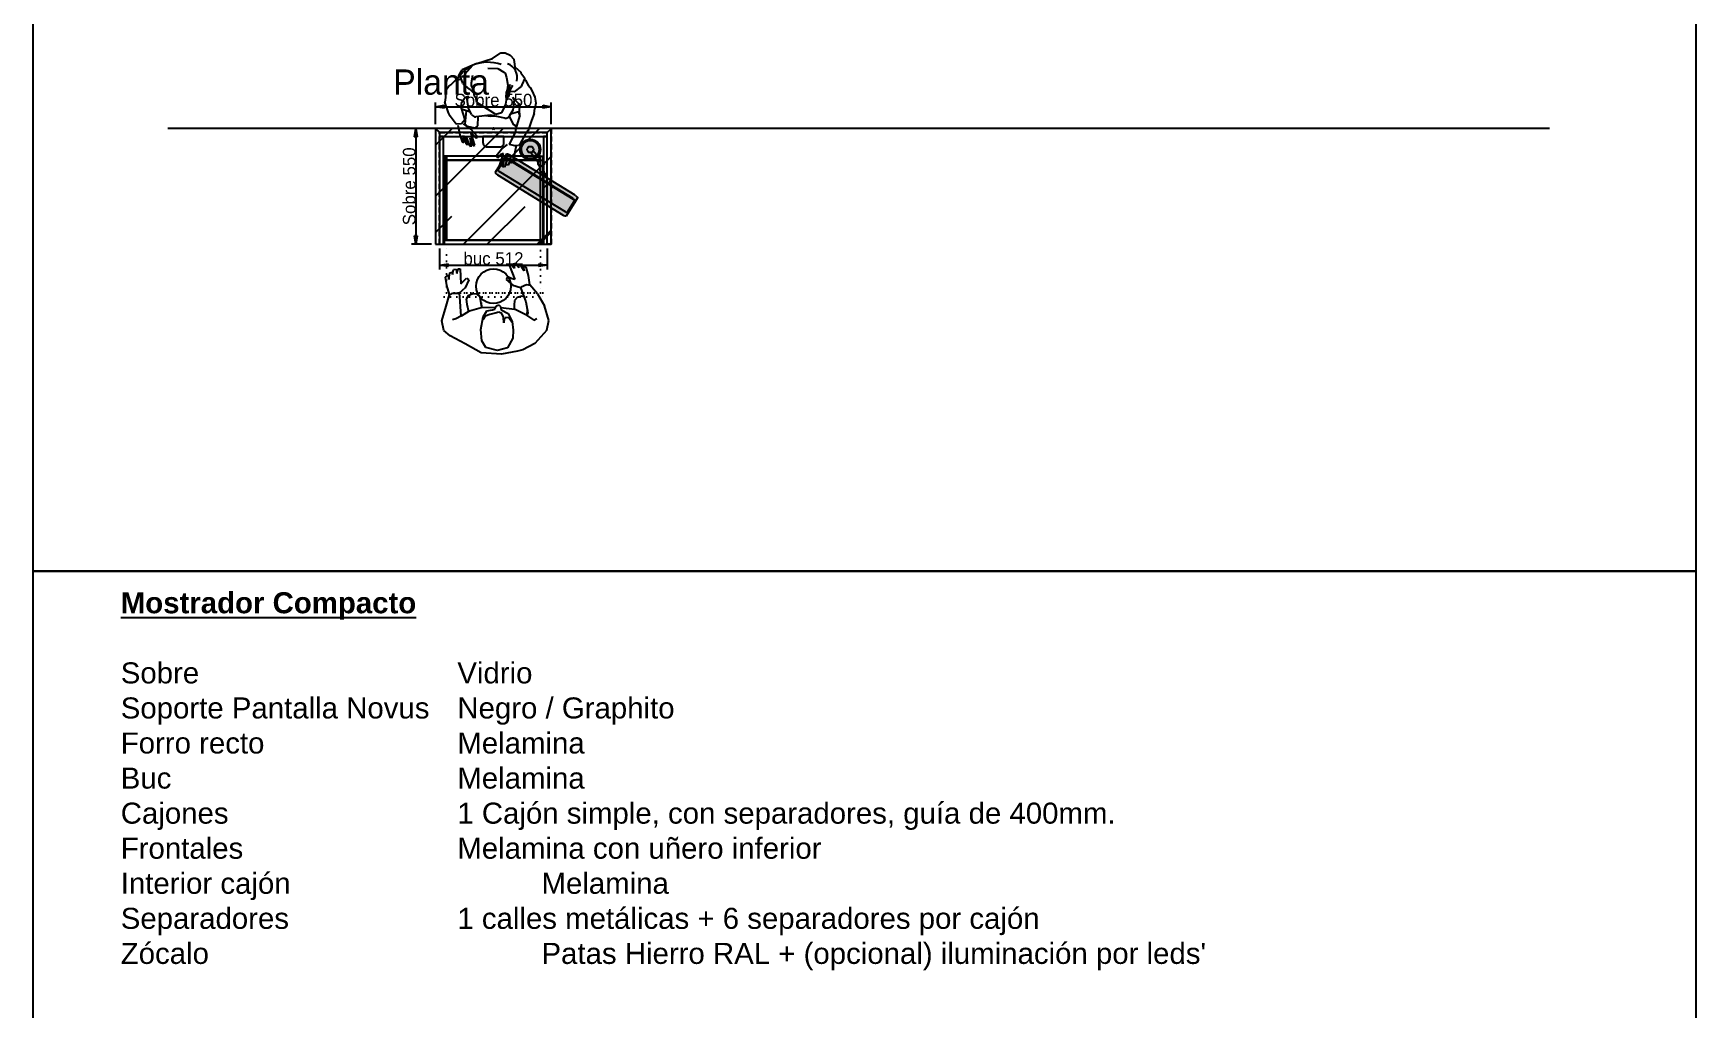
# Model space of a CAD drawing. Header units: millimetres. Extents: x -61063 to 17762, y -100319 to 2880.
# Drawn here: x -2420 to 5482, y -6372 to -1734 of the extents above; entities that cross this region are included whole.
import ezdxf

# ---------------------------------------------------------------- set-up
doc = ezdxf.new("R2010")
doc.units = ezdxf.units.MM
doc.header["$PDMODE"] = 35
doc.header["$PDSIZE"] = 5
doc.linetypes.add('Discontinua JB', pattern=[0.75, 0.5, -0.25])
doc.linetypes.add('Puntets JB', pattern=[3, 0, -3])
doc.layers.add('1001 concep color Blau Fosc', color=7, linetype='Continuous', true_color=0x003e84)
for name, color, linetype in [('Arturo', 8, 'Continuous'), ('Clotilde', 8, 'Continuous'), ('Cotas bloques dinámicos PM espacio', 10, 'Continuous'), ('Linea Capa Color 0000 JB', 7, 'Continuous'), ('Linea Capa Color 0008 Gris JB', 8, 'Continuous'), ('Linea Capa Color 0012 Vermell JB', 12, 'Continuous'), ('Linea Capa Color 0140 Blau Vidre JB', 140, 'Continuous'), ('Linea Capa Color 0202 Lila Parets JB', 202, 'Continuous')]:
    doc.layers.add(name, color=color, linetype=linetype)
doc.styles.add('Helvetica Light', font='HelveticaNeueLTCom-Th.ttf')
doc.styles.add('Jordi Ava', font='Avant Garde MEdium BT.ttf')
doc.dimstyles.new('Jordi Ava 2015', dxfattribs={"dimtxt": 60, "dimasz": 40, "dimexe": 20, "dimexo": 20, "dimgap": 0.09, "dimtad": 1, "dimdec": 0, "dimzin": 0, "dimdsep": 46, "dimtxsty": 'Jordi Ava', "dimblk": 'CLOSED', "dimcen": 1.5, "dimclrd": 7, "dimclre": 7, "dimclrt": 256, "dimadec": 0, "dimazin": 0, "dimtfac": 0.05, "dimtdec": 0, "dimtofl": 0, "dimtmove": 0, "dimatfit": 3, "dimldrblk": 'CLOSED', "dimfxl": 90, "dimtolj": 1, "dimtzin": 0, "dimlwd": -1, "dimlwe": -1, "dimarcsym": 0})
doc.dimstyles.new('Jordi Ava Parets 2015', dxfattribs={"dimtxt": 60, "dimasz": 40, "dimexe": 20, "dimexo": 20, "dimgap": 0.09, "dimtad": 1, "dimdec": 0, "dimzin": 0, "dimdsep": 46, "dimtxsty": 'Jordi Ava', "dimblk": 'CLOSED', "dimcen": 1.5, "dimclrd": 7, "dimclre": 7, "dimclrt": 256, "dimadec": 0, "dimazin": 0, "dimtfac": 0.05, "dimtdec": 0, "dimtofl": 0, "dimtmove": 0, "dimatfit": 3, "dimldrblk": 'CLOSED', "dimfxl": 90, "dimtolj": 1, "dimtzin": 0, "dimlwd": -1, "dimlwe": -1, "dimarcsym": 0})

# ---------------------------------------------------------------- blocks, each defined once
blk = doc.blocks.new('_Closed')
at = {"color": 0, "linetype": 'ByBlock', "lineweight": -2}
for p, q in [((-1, 0.17), (0, 0)), ((-1, 0.17), (-1, -0.17)), ((0, 0), (-1, -0.17)), ((0, 0), (-1, 0))]:
    blk.add_line(p, q, dxfattribs=at)
blk = doc.blocks.new('*D1688')
at = {"layer": 'Defpoints', "color": 0, "ltscale": 10, "transparency": 16777216}
for p in [(82879.8, 104665.6), (82879.8, 104665.6), (82879.8, 101665.6)]:
    blk.add_point(p, dxfattribs=at)
at = {"layer": 'Linea Capa Color 0202 Lila Parets JB', "color": 7, "ltscale": 10, "transparency": 16777216}
blk.add_line((82879.8, 101705.6), (82879.8, 104625.6), dxfattribs=at)
at = {"layer": 'Linea Capa Color 0202 Lila Parets JB', "color": 7, "ltscale": 10, "transparency": 16777216, "xscale": 40, "yscale": 40, "zscale": 40}
for p, rotation in [((82879.8, 104665.6), 90), ((82879.8, 101665.6), 270)]:
    blk.add_blockref('_Closed', p, dxfattribs=dict(at, rotation=rotation))
at = {"layer": 'Linea Capa Color 0202 Lila Parets JB', "ltscale": 10, "transparency": 16777216, "insert": (82848.5, 103165.6), "char_height": 60, "attachment_point": 5, "rotation": 90, "style": 'Jordi Ava'}
blk.add_mtext('\\A1;3000', dxfattribs=at)
blk = doc.blocks.new('PM202307281029')
at = {"layer": 'Linea Capa Color 0008 Gris JB'}
h = blk.add_hatch(color=256, dxfattribs=at)
h.set_gradient(color1=(0, 127, 255), one_color=1, tint=1, name='INVCYLINDER')
h.paths.add_polyline_path([(349.2, 1345.3), (355.5, 1372.2), (371.4, 1391.2), (363.5, 1410.2), (385.6, 1438.7), (401.5, 1438.7), (413.7, 1421.3), (403.9, 1407), (403.9, 1391.2), (412.6, 1367.4), (418.1, 1360.8), (418.1, 1332.6), (394.4, 1190.3)])
at = {"layer": 'Linea Capa Color 0008 Gris JB', "linetype": 'Continuous'}
for p, q in [((309.6, 1484.7), (311.2, 1487.8)), ((315.9, 1459.3), (309.6, 1484.7)), ((385.6, 1438.7), (363.5, 1410.2)), ((401.5, 1438.7), (385.6, 1438.7)), ((418.1, 1415), (401.5, 1438.7)), ((355.5, 1372.2), (349.2, 1345.3)), ((371.4, 1391.2), (355.5, 1372.2)), ((363.5, 1410.2), (371.4, 1391.2)), ((418.1, 1397.5), (418.1, 1415)), ((426.8, 1384.9), (418.1, 1397.5))]:
    blk.add_line(p, q, dxfattribs=at)
for points in [[(332.6, 1510), (332.6, 1529), (316.7, 1540.1), (317.1, 1581.3), (317.1, 1627.2), (312.8, 1639.9), (328.6, 1666.8), (350.8, 1692.2)], [(445.8, 1652.6), (437.9, 1651), (436.3, 1657.3), (463.3, 1645.4), (496.5, 1645.4), (517.1, 1636.7), (531.4, 1658.9), (513.9, 1693.7), (493.4, 1708), (403.1, 1728.6), (363.5, 1704.8)], [(369.8, 1559.1), (357.1, 1559.1), (346, 1603.5), (352.4, 1619.3), (357.1, 1617.7)], [(369.8, 1603.5), (369.8, 1609.8)], [(441.1, 1649.4), (436.3, 1641.5), (427.6, 1632), (427.6, 1616.1), (409.4, 1574.9), (403.1, 1559.9), (382.5, 1559.9), (382.5, 1570.2)], [(455.3, 1597.1), (483.8, 1597.1), (485.4, 1606.6)], [(493.1, 1605.4), (487.6, 1606.5), (460.1, 1608.2)], [(479.1, 1595.5), (471.2, 1589.2), (461.7, 1597.1)], [(485.8, 1546.2), (487.4, 1537.5), (510.9, 1537.5), (510.8, 1560.7), (509.2, 1581.9)], [(512.4, 1590.8), (510.8, 1582.9), (506, 1587.6), (515.5, 1590.8)], [(519.5, 1600.3), (519.5, 1624)], [(407.8, 1497.3), (395.1, 1511.6), (377.7, 1546.4)], [(439.5, 1456.1), (444.2, 1470.4), (480.7, 1470.4), (491.8, 1492.6), (493.6, 1505.7)], [(503.3, 1535.1), (499.2, 1517.9), (473.1, 1523.2), (467.1, 1527.1)], [(490.2, 1510), (480.7, 1511.6)], [(434.7, 1460.9), (384.1, 1451.4), (349.2, 1481.5), (330.2, 1498.9), (293.8, 1478.3)], [(423.7, 1486.2), (417.3, 1489.4)], [(439.3, 1451), (439.5, 1453), (436.3, 1464.1), (442.1, 1464.1)], [(445.8, 1470.4), (444.2, 1456.1), (441.1, 1457.7)], [(365, 1407), (350.8, 1389.6)], [(413.7, 1421.3), (403.9, 1407), (403.9, 1391.2), (412.6, 1367.4), (420.5, 1357.9), (422.1, 1357.9)], [(418.1, 1332.6), (418.1, 1360.8)], [(426.8, 1384.9), (433.2, 1402.3)]]:
    blk.add_lwpolyline(points, dxfattribs=at)
at = {"layer": 'Linea Capa Color 0008 Gris JB'}
for points in [[(92.6, 775), (94.3, 789), (105.3, 840), (117.9, 893.8), (108.4, 980.9), (87.8, 1053.8), (108.4, 1212.2), (108.4, 1239.1), (94.2, 1286.7), (102.1, 1312), (119.5, 1400.7), (133.8, 1421.3), (195.6, 1440.3), (277.9, 1460.9), (293.8, 1478.3), (311.4, 1488.3), (309.6, 1484.7), (315.9, 1459.3), (394.4, 1190.3), (426.8, 1384.9), (433.2, 1402.3), (439.3, 1451), (449, 1453), (488.6, 1426), (525, 1413.4), (583.6, 1370.6), (591.6, 1204.3), (559.9, 1123.5), (520.3, 1044.3), (506, 995.2), (513.9, 973), (544.8, 794), (544.8, 742.1), (499.7, 713.2), (480.7, 661), (464.8, 596), (428.4, 459.8), (404.6, 350.5), (412.6, 334.7), (425.2, 265), (439.5, 261.8), (452.2, 250.7), (505.2, 174.7), (505.2, 147.8), (496.5, 127.2), (488.6, 128.7), (479.9, 116.1), (479.9, 89.1), (491.8, 49.5), (480.7, 11.5), (453.8, 0), (428.4, 0), (407.7, 0), (399.1, 6.8), (399.9, 44.8), (404.6, 86), (401.5, 97.1), (388.8, 106.6), (349.2, 173.1), (342.9, 171.5), (319.1, 93.1), (300.1, 93.1), (290.6, 84.4), (301.7, 73.3), (312.8, 40), (325.4, 20), (321.5, 0), (293.8, 0), (249.4, 0), (228.8, 6.8), (205.1, 44.8), (194, 54.3), (190.8, 79.6), (211.4, 176.3), (244.7, 228.5), (263.7, 342.6), (244.7, 375.8), (232.8, 390.1), (232.8, 407.5), (211.4, 421.8), (201.9, 431.3), (203.5, 475.6), (201.1, 494.6), (201.1, 543.8), (179.7, 634), (173.4, 727.5), (113.2, 751.3)], [(479.1, 1276.4), (494.9, 1276.4), (523.4, 1275.6), (528.2, 1285.1), (513.2, 1290.1), (513.2, 1305.7), (482.3, 1285.1)]]:
    blk.add_lwpolyline(points, close=True, dxfattribs=at)
at = {"layer": 'Linea Capa Color 0202 Lila Parets JB', "ltscale": 10}
blk.add_line((0, 0), (700, 0), dxfattribs=at)
for p in [(0, 0), (700, 0)]:
    blk.add_point(p, dxfattribs=at)
blk = doc.blocks.new('*D3533')
at = {"layer": 'Cotas bloques dinámicos PM espacio', "color": 7, "ltscale": 10, "transparency": 16777216}
for p, q in [((19, -20), (19, -120)), ((531, -20), (531, -120)), ((59, -100), (491, -100))]:
    blk.add_line(p, q, dxfattribs=at)
at = {"layer": 'Defpoints', "color": 0, "ltscale": 10, "transparency": 16777216}
for p in [(19, 0), (531, 0), (531, -100)]:
    blk.add_point(p, dxfattribs=at)
at = {"layer": 'Cotas bloques dinámicos PM espacio', "color": 7, "ltscale": 10, "transparency": 16777216, "xscale": 40, "yscale": 40, "zscale": 40, "rotation": 180}
blk.add_blockref('_Closed', (19, -100), dxfattribs=at)
at = {"layer": 'Cotas bloques dinámicos PM espacio', "color": 7, "ltscale": 10, "transparency": 16777216, "xscale": 40, "yscale": 40, "zscale": 40}
blk.add_blockref('_Closed', (531, -100), dxfattribs=at)
at = {"layer": 'Cotas bloques dinámicos PM espacio', "ltscale": 10, "transparency": 16777216, "insert": (275, -68.8), "char_height": 60, "attachment_point": 5, "style": 'Jordi Ava'}
blk.add_mtext('\\A1;buc 512', dxfattribs=at)
blk = doc.blocks.new('PM202307281031')
at = {"layer": 'Arturo'}
for p, q in [((80.2, 161, 0), (67.6, 157.8, 0)), ((94.1, 141.6, 0), (80.2, 161, 0)), ((-253.9, 97, 0), (-242.3, 105.8, 0)), ((-248.5, 57.1, 0), (-253.9, 97, 0)), ((-242.3, 105.8, 0), (-238.8, 85, 0)), ((-238.8, 85, 0), (-233.7, 117.9, 0)), ((-233.7, 117.9, 0), (-222.5, 120.4, 0)), ((-222.5, 120.4, 0), (-221.6, 109.3, 0)), ((-221.6, 109.3, 0), (-217, 132.7, 0)), ((-217, 132.7, 0), (-204.2, 135.1, 0)), ((-204.2, 135.1, 0), (-200.7, 114.4, 0)), ((-200.7, 114.4, 0), (-194.6, 136.1, 0)), ((-194.6, 136.1, 0), (-185.2, 135.6, 0)), ((-185.2, 135.6, 0), (-181.5, 65.7, 0)), ((-171.5, 74.6, 0), (-154.6, 92.5, 0)), ((-144.1, 84, 0), (-160.6, 45.4, 0)), ((-154.6, 92.5, 0), (-144.1, 84, 0)), ((40.2, 98.5, 0), (34.2, 86.3, 0)), ((34.2, 86.3, 0), (65.3, 58.2, 0)), ((63.1, 89.2, 0), (40.2, 98.5, 0)), ((58.5, 154.8, 0), (50.1, 150.3, 0)), ((50.1, 150.3, 0), (75.9, 85.3, 0)), ((73.1, 137.5, 0), (58.5, 154.8, 0)), ((75.9, 85.3, 0), (63.1, 89.2, 0)), ((67.6, 157.8, 0), (73.1, 137.5, 0)), ((101.6, 154.5, 0), (90.3, 152.1, 0)), ((90.3, 152.1, 0), (94.1, 141.6, 0)), ((120, 126.7, 0), (101.6, 154.5, 0)), ((128.7, 143.9, 0), (114.5, 147.1, 0)), ((114.5, 147.1, 0), (120, 126.7, 0)), ((140.3, 105.3, 0), (128.7, 143.9, 0)), ((146.5, 60.3, 0), (140.3, 105.3, 0)), ((-251.3, -40.8, 0), (-235.3, 13.6, 0)), ((-235.3, 13.6, 0), (-248.5, 57.1, 0)), ((-237.2, 9, 0), (-220.6, 20.6, 0)), ((-220.6, 20.6, 0), (-193.8, 20.6, 0)), ((-160.6, 45.4, 0), (-189.1, 20.3, 0)), ((-189.1, 20.3, 0), (-188.5, 2.9, 0)), ((-188.5, 2.9, 0), (-180.8, -88.4, 0)), ((-181.5, 65.7, 0), (-171.5, 74.6, 0)), ((-146.4, 7.8, 0), (-155.8, -8.2, 0)), ((-125, 18.2, 0), (-146.4, 7.8, 0)), ((-105.7, 15.7, 0), (-125, 18.2, 0)), ((-88.9, 1.8, 0), (-105.7, 15.7, 0)), ((-82.2, -47.8, 0), (-88.9, 1.8, 0)), ((65.3, 58.2, 0), (101.6, 47.1, 0)), ((86.3, 0.3, 0), (74.1, -13.6, 0)), ((109.4, 6.5, 0), (86.3, 0.3, 0)), ((101.6, 47.1, 0), (108.4, 31, 0)), ((130.2, 60.6, 0), (105.8, 49.3, 0)), ((108.4, 31, 0), (126.8, -20, 0)), ((108.4, 31, 0), (126.8, -20, 0)), ((118.3, 3.5, 0), (109.4, 6.5, 0)), ((150.1, 56.9, 0), (130.2, 60.6, 0)), ((183.6, 17.5, 0), (146.5, 60.3, 0)), ((183.6, 17.5, 0), (216.3, -39.4, 0)), ((-271.4, -110.8, 0), (-251.3, -40.8, 0)), ((-178.2, -87, 0), (-139.8, -62.5, 0)), ((-155.8, -8.2, 0), (-152.9, -31.1, 0)), ((-152.9, -31.1, 0), (-145.1, -65.9, 0)), ((-139.8, -62.5, 0), (-84.1, -47.8, 0)), ((-85.4, -24.2, 0), (-83.3, -47.8, 0)), ((-84.1, -47.8, 0), (-19.9, -46.2, 0)), ((-75.8, -92.6, 0), (-57.7, -63.2, 0)), ((-57.7, -63.2, 0), (-30.5, -58.5, 0)), ((-17.8, -74, 0), (-43.4, -80.4, 0)), ((-30.5, -58.5, 0), (-20.4, -55.5, 0)), ((-20.4, -55.5, 0), (-12, -40.1, 0)), ((-0.1, -70.4, 0), (-17.8, -74, 0)), ((-12, -40.1, 0), (-1.1, -34.9, 0)), ((-1.1, -34.9, 0), (6.8, -43.3, 0)), ((13.7, -76, 0), (-0.1, -70.4, 0)), ((6.8, -43.3, 0), (10.5, -58.4, 0)), ((9, -46.7, 0), (73.1, -56, 0)), ((10.5, -58.4, 0), (44.3, -75.2, 0)), ((20.6, -93.8, 0), (13.7, -76, 0)), ((44.3, -75.2, 0), (62, -113.7, 0)), ((72.6, -36.7, 0), (72.4, -55.9, 0)), ((74.1, -13.6, 0), (72.6, -36.7, 0)), ((130.7, -84.3, 0), (73.1, -56, 0)), ((126.8, -20, 0), (137.8, -73.4, 0)), ((134.8, -58.5, 0), (130.9, -84.4, 0)), ((137.8, -73.4, 0), (132.2, -85, 0)), ((236.8, -109.3, 0), (216.3, -39.4, 0)), ((-261.6, -157.2, 0), (-271.4, -110.8, 0)), ((-232.4, -182.8, 0), (-261.6, -157.2, 0)), ((-205.4, -101.9, 0), (-221.2, -106.5, 0)), ((-178.2, -87, 0), (-205.4, -101.9, 0)), ((-85.8, -152.2, 0), (-75.8, -92.6, 0)), ((-81.7, -206.7, 0), (-85.8, -152.2, 0)), ((-66.1, -88.5, 0), (-76.6, -105.3, 0)), ((-43.4, -80.4, 0), (-66.1, -88.5, 0)), ((22.2, -120.2, 0), (20.6, -93.8, 0)), ((24.8, -102, 0), (22.2, -120.2, 0)), ((33.2, -94.6, 0), (24.8, -102, 0)), ((47.2, -97, 0), (33.2, -94.6, 0)), ((60.3, -117.6, 0), (47.2, -97, 0)), ((62, -113.7, 0), (67.4, -155.2, 0)), ((67.4, -155.2, 0), (65.1, -193, 0)), ((130.7, -84.3, 0), (165.5, -107.5, 0)), ((165.5, -107.5, 0), (179, -100.4, 0)), ((227.3, -155.8, 0), (169.5, -218.7, 0)), ((227.3, -155.8, 0), (236.8, -109.3, 0)), ((-160.7, -220.3, 0), (-232.4, -182.8, 0)), ((-85.5, -263.5, 0), (-160.7, -220.3, 0)), ((-63, -237.9, 0), (-81.7, -206.7, 0)), ((65.1, -193, 0), (41.1, -238.5, 0)), ((169.5, -218.7, 0), (112.6, -248.9, 0)), ((11.1, -270.1, 0), (-85.5, -263.5, 0)), ((-6.6, -252.6, 0), (-63, -237.9, 0)), ((41.1, -238.5, 0), (-6.6, -252.6, 0)), ((88.5, -254.5, 0), (11.1, -270.1, 0)), ((112.6, -248.9, 0), (88.5, -254.5, 0))]:
    blk.add_line(p, q, dxfattribs=at)
blk = doc.blocks.new('PM202307281034')
at = {"layer": 'Clotilde'}
for p, q in [((-105, 147.6, 0), (-94.8, 179.5, 0)), ((-94.8, 179.5, 0), (-86.7, 183, 0)), ((-89, 162, 0), (-75.1, 192.3, 0)), ((-86.7, 183, 0), (-89, 162, 0)), ((-75.1, 192.3, 0), (-67, 191.3, 0)), ((-69.2, 168.5, 0), (-58.4, 201.7, 0)), ((-67, 191.3, 0), (-69.2, 168.5, 0)), ((-58.4, 201.7, 0), (-49.6, 200.3, 0)), ((-49.6, 200.3, 0), (-57.2, 167.5, 0)), ((-57.2, 167.5, 0), (-43, 199, 0)), ((-34.1, 195.9, 0), (-53.7, 136.8, 0)), ((-43, 199, 0), (-34.1, 195.9, 0)), ((-41.6, 142.6, 0), (-25.9, 160.3, 0)), ((-25.9, 160.3, 0), (-18.1, 149.2, 0)), ((-159.4, 40.5, 0), (-131.5, 93, 0)), ((-131.5, 93, 0), (-125.1, 99.5, 0)), ((-125.1, 99.5, 0), (-107.2, 100.5, 0)), ((-113.8, 100.1, 0), (-105, 147.6, 0)), ((-81.6, 94.8, 0), (-109.9, 36, 0)), ((-107.2, 100.5, 0), (-81.6, 94.8, 0)), ((-44.5, 116.6, 0), (-73.3, 95.2, 0)), ((-53.7, 136.8, 0), (-41.6, 142.6, 0)), ((-18.1, 149.2, 0), (-44.5, 116.6, 0)), ((91.2, 100.4), (82.3, 97.2)), ((82.3, 97.2), (102.4, 38.3)), ((105.7, 64.3), (91.2, 100.4)), ((106.5, 103.2), (97.7, 101.7)), ((97.7, 101.7), (105.7, 64.3)), ((124, 59.4), (106.5, 103.2)), ((123.3, 93.9), (115.2, 92.9)), ((115.2, 92.9), (124, 59.4)), ((138.9, 51.9), (123.3, 93.9)), ((143.1, 81.3), (135, 84.7)), ((135, 84.7), (138.9, 51.9)), ((153.5, 49.5), (143.1, 81.3)), ((-186.7, -19.6, 0), (-171, 27.7, 0)), ((-171, 27.7, 0), (-159.4, 40.5, 0)), ((-113.4, 18.4, 0), (-131.2, -40.6, 0)), ((-116.7, 9, 0), (-102, 1.3, 0)), ((-115.6, 8.4, 0), (-102, 1.3, 0)), ((-109.9, 36, 0), (-113.4, 18.4, 0)), ((-102, 1.3, 0), (-81.2, -40.9, 0)), ((68.1, -38.1, 0), (70, 5.9, 0)), ((68.1, -38.1, 0), (70, 5.9, 0)), ((70, 5.9, 0), (82, 17.7, 0)), ((70, 5.9, 0), (82, 17.7, 0)), ((75.9, 63.8), (70.5, 56)), ((70.5, 56), (101.1, 21.3)), ((92.9, 46.9), (75.9, 63.8)), ((82, 17.7, 0), (116.9, 9.9, 0)), ((82, 17.7, 0), (116.9, 9.9, 0)), ((102.4, 38.3), (92.9, 46.9)), ((101.1, 21.3), (135.9, -3)), ((116.9, 9.9, 0), (128.7, -2.1, 0)), ((116.9, 9.9, 0), (128.7, -2.1, 0)), ((162.8, 2.1), (153.5, 49.5)), ((-206.9, -101.1, 0), (-202.5, -76.2, 0)), ((-199.4, -52.4, 0), (-202.5, -76.2, 0)), ((-199.4, -52.4, 0), (-186.7, -19.6, 0)), ((-130, -72.4, 0), (-132.8, -94.3, 0)), ((-131.2, -40.6, 0), (-130, -72.4, 0)), ((-124.6, -60.2, 0), (-130.6, -38.6, 0)), ((-130.4, -61.8, 0), (-86.5, -49.7, 0)), ((-130, -72.4, 0), (-130, -72.4, 0)), ((-130, -72.4, 0), (-130, -72.4, 0)), ((-103.7, -118.9, 0), (-98.1, -68.6, 0)), ((-98.1, -68.6, 0), (-80.6, -40.1, 0)), ((-59.8, -30.9, 0), (8.7, -44.3, 0)), ((-58.4, -86.2, 0), (-43.8, -56, 0)), ((-43.8, -56, 0), (-17, -47.5, 0)), ((-17, -47.5, 0), (10.5, -64.6, 0)), ((-13.1, -39.8, 0), (9, -38.1, 0)), ((8.7, -44.3, 0), (78.2, -37.1, 0)), ((9, -38.1, 0), (32.6, -41.8, 0)), ((10.5, -64.6, 0), (60.1, -97.7, 0)), ((98.1, -48.1, 0), (113, -78, 0)), ((103.4, -58.6, 0), (146.7, -73.4, 0)), ((103.4, -58.6, 0), (122.6, -65.2, 0)), ((113, -78, 0), (121.2, -130.4, 0)), ((128.7, -2.1, 0), (122.6, -65.2, 0)), ((128.7, -2.1, 0), (122.6, -65.2, 0)), ((130.4, -21.8, 0), (146.3, -2.9, 0)), ((148.2, -78.7, 0), (130.4, -21.8, 0)), ((146.3, -2.9, 0), (172.2, -1.9, 0)), ((147.3, -99.8, 0), (148.2, -78.7, 0)), ((172.2, -1.9, 0), (199.3, -40.2, 0)), ((199.3, -40.2, 0), (207.3, -55.5, 0)), ((207.3, -55.5, 0), (225.1, -106.4, 0)), ((-203.2, -130.8, 0), (-206.9, -101.1, 0)), ((-188.6, -162.3, 0), (-203.2, -130.8, 0)), ((-137.6, -181.4, 0), (-103.8, -156.4, 0)), ((-132.8, -94.3, 0), (-103.7, -118.9, 0)), ((-122.9, -91.2, 0), (-131.5, -86.4, 0)), ((-124.3, -101.7, 0), (-122.9, -91.2, 0)), ((-122.9, -91.2, 0), (-116.5, -85.4, 0)), ((-116.5, -85.4, 0), (-101.3, -79.9, 0)), ((-116.5, -85.4, 0), (-101.3, -79.9, 0)), ((-103.8, -156.4, 0), (-82.7, -157.4, 0)), ((-103.7, -118.9, 0), (-97.4, -130.3, 0)), ((-91.5, -177.3, 0), (-73.6, -144.3, 0)), ((-83.3, -190.8, 0), (-74.5, -151.6, 0)), ((-82.7, -157.4, 0), (-78.2, -134.7, 0)), ((-78.2, -134.7, 0), (-71.8, -130.5, 0)), ((-74.5, -151.6, 0), (-71.8, -130.5, 0)), ((-71.8, -130.5, 0), (-66.8, -116.7, 0)), ((-70.7, -165, 0), (-65.7, -152, 0)), ((-67.2, -125.5, 0), (-66.8, -116.7, 0)), ((-64.7, -130, 0), (-67.2, -125.5, 0)), ((-66.8, -116.7, 0), (-63.2, -96.6, 0)), ((-65.7, -152, 0), (-64.7, -130, 0)), ((-63.2, -96.6, 0), (-58.4, -86.2, 0)), ((60.1, -97.7, 0), (73, -105.3, 0)), ((73, -105.3, 0), (76.6, -123.1, 0)), ((80.4, -132.1, 0), (76.6, -123.1, 0)), ((87.2, -142.1, 0), (80.4, -132.1, 0)), ((89.7, -165.1, 0), (87.2, -142.1, 0)), ((102.9, -165.7, 0), (87.9, -149.1, 0)), ((110.5, -133.4, 0), (128.3, -129, 0)), ((128.3, -129, 0), (147.3, -99.8, 0)), ((221.7, -153.2, 0), (215.1, -170.7, 0)), ((221.7, -153.2, 0), (222.6, -129.7, 0)), ((222.6, -128.8, 0), (225.1, -106.4, 0)), ((-180.7, -175.7, 0), (-188.6, -162.3, 0)), ((-170.5, -186.9, 0), (-180.7, -175.7, 0)), ((-157.4, -210.4, 0), (-170.5, -186.9, 0)), ((-153.3, -216.8, 0), (-157.4, -210.4, 0)), ((-155.2, -220.2, 0), (-140.5, -188.3, 0)), ((-136, -245.8, 0), (-155.2, -220.2, 0)), ((-140.5, -188.3, 0), (-137.6, -181.4, 0)), ((-96.3, -185.9, 0), (-91.5, -177.3, 0)), ((-74.3, -186.8, 0), (-70.7, -165, 0)), ((-67.2, -224.2, 0), (-74.3, -186.8, 0)), ((-61.1, -244.7, 0), (-67.2, -224.2, 0)), ((89.7, -165.1, 0), (98.4, -185.8, 0)), ((97.9, -199, 0), (91.8, -235.7, 0)), ((98.4, -185.8, 0), (97.9, -199, 0)), ((102.9, -165.7, 0), (109.8, -167.8, 0)), ((139.5, -193.8, 0), (109.8, -167.8, 0)), ((124.8, -226.6, 0), (128.5, -241.8, 0)), ((132.2, -257.8, 0), (153.6, -234.1, 0)), ((139.5, -193.8, 0), (141.8, -201, 0)), ((141.8, -201, 0), (153.6, -234.1, 0)), ((158.9, -233.5, 0), (143.5, -261, 0)), ((175.8, -209.9, 0), (147.7, -217.5, 0)), ((159.3, -224.7, 0), (158.9, -233.5, 0)), ((175.8, -209.9, 0), (159.3, -224.7, 0)), ((196.1, -189.3, 0), (175.8, -209.9, 0)), ((205.6, -182.4, 0), (196.1, -189.3, 0)), ((215.1, -170.7, 0), (205.6, -182.4, 0)), ((-135.3, -248.8, 0), (-136, -245.8, 0)), ((-109.6, -273.5, 0), (-135.3, -248.8, 0)), ((-111.1, -264.2, 0), (-103.6, -308.9, 0)), ((-85.2, -330, 0), (-103.6, -308.9, 0)), ((-55.1, -249.4, 0), (-61.1, -244.7, 0)), ((-26.8, -266.5, 0), (-55.1, -249.4, 0)), ((-0.7, -313.5, 0), (-41.6, -340.8, 0)), ((21.6, -268.7, 0), (-26.8, -266.5, 0)), ((73.5, -290.4, 0), (-0.7, -313.5, 0)), ((73.5, -290.4, 0), (143.5, -261, 0)), ((128.5, -241.8, 0), (91.5, -282.4, 0)), ((99.8, -274, 0), (132.2, -257.8, 0)), ((-61, -341.7, 0), (-85.2, -330, 0)), ((-41.6, -340.8, 0), (-61, -341.7, 0))]:
    blk.add_line(p, q, dxfattribs=at)
for centre, radius, start, end in [((-63.6, -50.5, 0), 20, 78.95661, 148.47676), ((80.2, -57, 0), 20, 26.37875, 95.8989), ((-50.1, -224.2, 0), 68.8, 165.47882, 250.62599), ((19.8, -104.3, 0), 192, 251.02637, 291.91822)]:
    blk.add_arc(centre, radius, start, end, dxfattribs=at)
blk = doc.blocks.new('*D3531')
at = {"layer": 'Cotas bloques dinámicos PM espacio', "color": 7, "ltscale": 10, "transparency": 16777216}
for p, q in [((-20, 550), (-114, 550)), ((-94, 510), (-94, 40)), ((-20, 0), (-114, 0))]:
    blk.add_line(p, q, dxfattribs=at)
at = {"layer": 'Defpoints', "color": 0, "ltscale": 10, "transparency": 16777216}
for p in [(0, 550), (0, 0), (-94, 0)]:
    blk.add_point(p, dxfattribs=at)
at = {"layer": 'Cotas bloques dinámicos PM espacio', "color": 7, "ltscale": 10, "transparency": 16777216, "xscale": 40, "yscale": 40, "zscale": 40}
for p, rotation in [((-94, 550), 90), ((-94, 0), 270)]:
    blk.add_blockref('_Closed', p, dxfattribs=dict(at, rotation=rotation))
at = {"layer": 'Cotas bloques dinámicos PM espacio', "ltscale": 10, "transparency": 16777216, "insert": (-125.3, 275), "char_height": 60, "attachment_point": 5, "rotation": 90, "style": 'Jordi Ava'}
blk.add_mtext('\\A1;{\\C140;Sobre 550}', dxfattribs=at)
blk = doc.blocks.new('*D3532')
at = {"layer": 'Cotas bloques dinámicos PM espacio', "color": 7, "ltscale": 10, "transparency": 16777216}
for p, q in [((0, 570), (0, 673.3)), ((40, 653.3), (510, 653.3)), ((550, 570), (550, 673.3))]:
    blk.add_line(p, q, dxfattribs=at)
at = {"layer": 'Defpoints', "color": 0, "ltscale": 10, "transparency": 16777216}
for p in [(550, 653.3), (0, 550), (550, 550)]:
    blk.add_point(p, dxfattribs=at)
at = {"layer": 'Cotas bloques dinámicos PM espacio', "color": 7, "ltscale": 10, "transparency": 16777216, "xscale": 40, "yscale": 40, "zscale": 40, "rotation": 180}
blk.add_blockref('_Closed', (0, 653.3), dxfattribs=at)
at = {"layer": 'Cotas bloques dinámicos PM espacio', "color": 7, "ltscale": 10, "transparency": 16777216, "xscale": 40, "yscale": 40, "zscale": 40}
blk.add_blockref('_Closed', (550, 653.3), dxfattribs=at)
at = {"layer": 'Cotas bloques dinámicos PM espacio', "ltscale": 10, "transparency": 16777216, "insert": (275, 684.5), "char_height": 60, "attachment_point": 5, "style": 'Jordi Ava'}
blk.add_mtext('\\A1;{\\C140;Sobre 550}', dxfattribs=at)
blk = doc.blocks.new('PM202401094722')
at = {"layer": 'Linea Capa Color 0000 JB', "ltscale": 50}
h = blk.add_hatch(color=255, dxfattribs=at)
h.dxf.hatch_style = 1
edge = h.paths.add_edge_path()
edge.add_line((295.5, -74.1), (128.2, -74.1))
edge.add_arc((113.2, -74.1), 15, 0, 97.58137)
edge.add_line((111.3, -59.2), (92, -34.2))
edge.add_arc((78.1, -28.4), 15, 337.58137, 489.99038)
edge.add_line((68.4, -16.9), (42.8, -7.6))
edge.add_arc((0, 0), 43.5, 349.91857, 690.06219)
edge.add_line((37.7, -21.7), (63.3, -31))
edge.add_arc((78.1, -28.4), 15, 189.99038, 277.58137)
edge.add_line((80.1, -43.3), (99.4, -68.4))
edge.add_arc((113.2, -74.1), 15, 157.58137, 180)
edge.add_line((98.2, -74.1), (-69.1, -74.1))
edge.add_ellipse((-69.1, -78.2), major_axis=(-15.6, 0), ratio=0.260994, start_angle=-90, end_angle=0)
edge.add_line((-84.7, -78.2), (-84.7, -180.7))
edge.add_ellipse((-70.2, -180.7), major_axis=(-14.5, 0), ratio=0.280083, start_angle=0, end_angle=90.00206)
edge.add_line((-70.2, -184.7), (296.2, -184.7))
edge.add_ellipse((296.6, -180.7), major_axis=(14.5, 0), ratio=0.280083, start_angle=268.27242, end_angle=360)
edge.add_line((311.2, -180.7), (311.2, -78.2))
edge.add_ellipse((295.5, -78.2), major_axis=(15.6, 0), ratio=0.260994, start_angle=360, end_angle=450)
at = {"layer": 'Linea Capa Color 0008 Gris JB'}
for p, q in [((-84.7, -78.2), (-84.7, -96.8)), ((295.5, -74.1), (-69.1, -74.1)), ((311.2, -78.2), (311.2, -96.8)), ((-84.7, -96.8), (-84.7, -180.7)), ((-79.9, -163.5), (-79.9, -97.9)), ((-70.2, -95.2), (296.6, -95.2)), ((295.5, -92.7), (-69.1, -92.7)), ((306.3, -163.5), (306.3, -97.9)), ((311.2, -96.8), (311.2, -180.7)), ((297.3, -166.1), (-70.8, -166.1)), ((-70.2, -184.7), (296.2, -184.7))]:
    blk.add_line(p, q, dxfattribs=at)
for points in [[(68.4, -16.9), (14.8, 2.6)], [(9.6, -11.5), (63.3, -31)], [(99.4, -68.4), (80.1, -43.3)], [(92, -34.2), (111.3, -59.2)]]:
    blk.add_lwpolyline(points, dxfattribs=at)
for centre, radius in [((0, 0), 43.5), ((0, 0), 15), ((78.1, -28.4), 15)]:
    blk.add_circle(centre, radius, dxfattribs=at)
for centre, radius, start, end in [((0, 0), 43.5, 349.91857, 330.06219), ((113.2, -74.1), 15, 0, 180)]:
    blk.add_arc(centre, radius, start, end, dxfattribs=at)
for centre, major_axis, ratio, start_param, end_param in [((-69.1, -78.2), (-15.6, 0), 0.260994, 4.712389, 6.283185), ((-69.1, -96.8), (-15.6, 0), 0.260994, 4.712389, 6.283185), ((-70.2, -97.9), (-9.68, 0), 0.280083, 4.712389, 6.283185), ((-70.2, -180.7), (-14.5, 0), 0.280083, 0, 1.570832), ((-70.8, -163.5), (-9.02, 0), 0.29004, 0, 1.570796)]:
    blk.add_ellipse(centre, major_axis=major_axis, ratio=ratio, start_param=start_param, end_param=end_param, dxfattribs=at)
at = {"layer": 'Linea Capa Color 0008 Gris JB', "extrusion": (0, 0, -1)}
for centre, major_axis, ratio, start_param, end_param in [((295.5, -78.2), (15.6, 0), 0.260994, 4.712389, 6.283185), ((295.5, -96.8), (15.6, 0), 0.260994, 4.712389, 6.283185), ((296.6, -97.9), (9.68, 0), 0.280083, 4.712389, 6.283185), ((296.6, -180.7), (14.5, 0), 0.280083, 0, 1.600948), ((297.3, -163.5), (9.02, 0), 0.29004, 0, 1.570796)]:
    blk.add_ellipse(centre, major_axis=major_axis, ratio=ratio, start_param=start_param, end_param=end_param, dxfattribs=at)
at = {"layer": 'Linea Capa Color 0140 Blau Vidre JB', "ltscale": 50}
blk.add_circle((0, 0), 48.5, dxfattribs=at)
blk = doc.blocks.new('PM202309291349')
at = {"layer": 'Linea Capa Color 0012 Vermell JB', "ltscale": 50}
for p in [(2187.8, -4066.4), (6202.8, -4066.4), (4272.8, -4266.4), (2187.8, -5066.4)]:
    blk.add_point(p, dxfattribs=at)
at = {"layer": 'Linea Capa Color 0202 Lila Parets JB', "ltscale": 10}
for p, q in [((7207.8, -1066.4), (639.3, -1066.4)), ((7207.8, -4066.4), (1339.3, -4066.4)), ((7207.8, -5066.4), (639.3, -5066.4))]:
    blk.add_line(p, q, dxfattribs=at)
blk.add_lwpolyline([(0, 0), (7902.9, 0), (7902.9, -7171.6), (0, -7171.6)], close=True, dxfattribs=at)
at = {"ltscale": 10}
blk.add_blockref('PM202307281029', (639.3, -4066.4), dxfattribs=at)
at = {"layer": '1001 concep color Blau Fosc', "ltscale": 10, "char_height": 120, "width": 2264.786, "attachment_point": 1, "style": 'Jordi Ava'}
for s, insert in [('Alzado', (1711.2, -532.9)), ('Sección', (3707.1, -532.9)), ('Accesorios', (5660.9, -532.9)), ('Planta', (1711.2, -4785.9))]:
    blk.add_mtext(s, dxfattribs=dict(at, insert=insert))
at = {"layer": 'Linea Capa Color 0202 Lila Parets JB', "ltscale": 10}
dim = blk.add_linear_dim(base=(639.3, -1066.4), p1=(639.3, -4066.4), p2=(639.3, -1066.4), angle=90, dimstyle='Jordi Ava Parets 2015', dxfattribs=at)
dim.commit()
dim.dimension.update_dxf_attribs({"geometry": '*D1688', "text_midpoint": (608, -2566.4), "insert": (-82240.5, -105732)})
blk = doc.blocks.new('PM202401161040')
at = {"layer": 'Linea Capa Color 0140 Blau Vidre JB', "ltscale": 50}
h = blk.add_hatch(dxfattribs=at)
h.set_pattern_fill('AR-RROOF', color=256, scale=15, angle=45, style=0)
h.set_pattern_definition([(45, (-232445.04, -33101.13), (323.2892, 862.1046), [5715, -762, 1905, -381]), (45, (-232221.43, -32608.1), (-627.7199, 88.9045), [1143, -125.73, 2286, -285.75]), (45, (-232539.33, -32737.43), (1220.4168, 1581.4231), [3048, -533.4, 1524, -381])])
edge = h.paths.add_edge_path(flags=16)
edge.add_arc((450, 450), 48.5, 0, 360)
h.paths.add_polyline_path([(0, 0), (550, 0), (550, 550), (0, 550)])
at = {"layer": 'Cotas bloques dinámicos PM espacio', "ltscale": 10}
blk.add_circle((275, -200), 82.4, dxfattribs=at)
at = {"layer": 'Linea Capa Color 0000 JB', "linetype": 'Discontinua JB', "ltscale": 50}
for points in [[(0, 0), (19, 0), (19, 531), (0, 550)], [(550, 550), (0, 550), (19, 531), (531, 531)], [(550, 0), (531, 0), (531, 531), (550, 550)]]:
    blk.add_lwpolyline(points, close=True, dxfattribs=at)
at = {"layer": 'Linea Capa Color 0000 JB'}
for points in [[(531, 531), (19, 531), (19, 512), (531, 512)], [(19, 0), (531, 0), (531, 531), (19, 531)], [(38, 512), (19, 512), (19, 0), (38, 0)], [(531, 512), (512, 512), (512, 0), (531, 0)], [(509, 19), (41, 19), (41, 0), (509, 0)]]:
    blk.add_lwpolyline(points, close=True, dxfattribs=at)
blk.add_lwpolyline([(245, 462), (305, 462, 0.414214), (325, 482), (325, 512), (225, 512), (225, 482, 0.414214)], format="xyb", close=True, dxfattribs=at)
at = {"layer": 'Linea Capa Color 0000 JB', "ltscale": 10}
for points in [[(51, 400), (499, 400), (499, 419), (51, 419)], [(51, 19), (499, 19), (499, 400), (51, 400)]]:
    blk.add_lwpolyline(points, close=True, dxfattribs=at)
at = {"layer": 'Linea Capa Color 0000 JB', "linetype": 'Puntets JB', "ltscale": 10}
for points in [[(499, -231), (51, -231), (51, 0), (499, 0)], [(41, -250), (509, -250), (509, -231), (41, -231)]]:
    blk.add_lwpolyline(points, close=True, dxfattribs=at)
at = {"layer": 'Linea Capa Color 0008 Gris JB', "ltscale": 10}
for points in [[(41, 19), (51, 19), (51, 419), (41, 419)], [(509, 19), (499, 19), (499, 419), (509, 419)]]:
    blk.add_lwpolyline(points, close=True, dxfattribs=at)
at = {"layer": 'Linea Capa Color 0140 Blau Vidre JB', "ltscale": 50}
blk.add_lwpolyline([(0, 0), (550, 0), (550, 550), (0, 550)], close=True, dxfattribs=at)
blk.add_circle((450, 450), 48.5, dxfattribs=at)
at = {"lineweight": 13, "ltscale": 10, "rotation": 180}
blk.add_blockref('PM202307281034', (269.1, 568.5), dxfattribs=at)
at = {"lineweight": 13, "ltscale": 10}
blk.add_blockref('PM202307281031', (301.3, -253.7), dxfattribs=at)
at = {"layer": 'Linea Capa Color 0000 JB', "rotation": 328.4805582461166}
blk.add_blockref('PM202401094722', (450, 450), dxfattribs=at)
at = {"layer": 'Cotas bloques dinámicos PM espacio', "ltscale": 10}
for base, p1, p2, text, picture, middle in [((550, 653.3), (0, 550), (550, 550), '{\\C140;Sobre <>}', '*D3532', (275, 684.5)), ((531, -100), (19, 0), (531, 0), 'buc <>', '*D3533', (275, -68.8))]:
    dim = blk.add_linear_dim(base=base, p1=p1, p2=p2, text=text, dimstyle='Jordi Ava 2015', dxfattribs=at)
    dim.commit()
    dim.dimension.update_dxf_attribs({"geometry": picture, "text_midpoint": middle})
dim = blk.add_linear_dim(base=(-94, 0), p1=(0, 550), p2=(0, 0), angle=90, text='{\\C140;Sobre <>}', dimstyle='Jordi Ava 2015', dxfattribs=at)
dim.commit()
dim.dimension.update_dxf_attribs({"geometry": '*D3531', "text_midpoint": (-125.3, 275)})
blk = doc.blocks.new('PM202401161109')
at = {"layer": 'Linea Capa Color 0000 JB'}
blk.add_blockref('PM202401161040', (0, -550), dxfattribs=at)

msp = doc.modelspace()

# ---------------------------------------------------------------- linework, layer by layer
at = {"layer": 'Linea Capa Color 0202 Lila Parets JB', "ltscale": 10}
msp.add_lwpolyline([(-2420.5, -4291.9), (5482.5, -4291.9), (5482.5, -8931.5), (-2420.5, -8931.5)], close=True, dxfattribs=at)

# ---------------------------------------------------------------- block references
at = {"layer": 'Linea Capa Color 0000 JB'}
for name, p in [('PM202309291349', (-2420.5, 2879.7)), ('PM202401161109', (-507.7, -2186.8))]:
    msp.add_blockref(name, p, dxfattribs=at)

# ---------------------------------------------------------------- texts
at = {"layer": '1001 concep color Blau Fosc', "insert": (-2004.5, -4391.7), "char_height": 100, "width": 7487.542, "attachment_point": 1, "style": 'Helvetica Light'}
msp.add_mtext("{\\fHelveticaNeueLT Com 35 Th|b1|i0|c0|p34;\\LMostrador Compacto\\P\\P}Sobre^I^I^I^I{\\C1;Vidrio}\\PSoporte Pantalla Novus^I{\\C1;Negro / Graphito\\P}Forro recto^I^I^I{\\C1;Melamina}\\PBuc^I^I^I^I{\\C1;Melamina}\\PCajones^I^I^I1 Cajón simple, con separadores, guía de 400mm.{\\L\\P}Frontales^I^I^I{\\C1;Melamina} con uñero inferior\\PInterior cajón^I^I^I{\\C1;Melamina\\L\\C256;\\P}Separadores^I^I^I1 calles metálicas + 6 separadores por cajón\\PZócalo^I^I^I^IPatas Hierro {\\C1;RAL }+ (opcional) {\\C1;iluminación por leds'}", dxfattribs=at)

doc.saveas('drawing.dxf')
